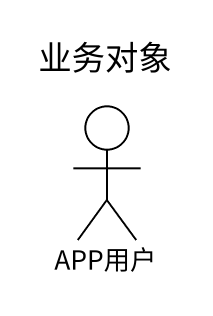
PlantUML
@startuml
title 业务对象
actor APP用户
@enduml
